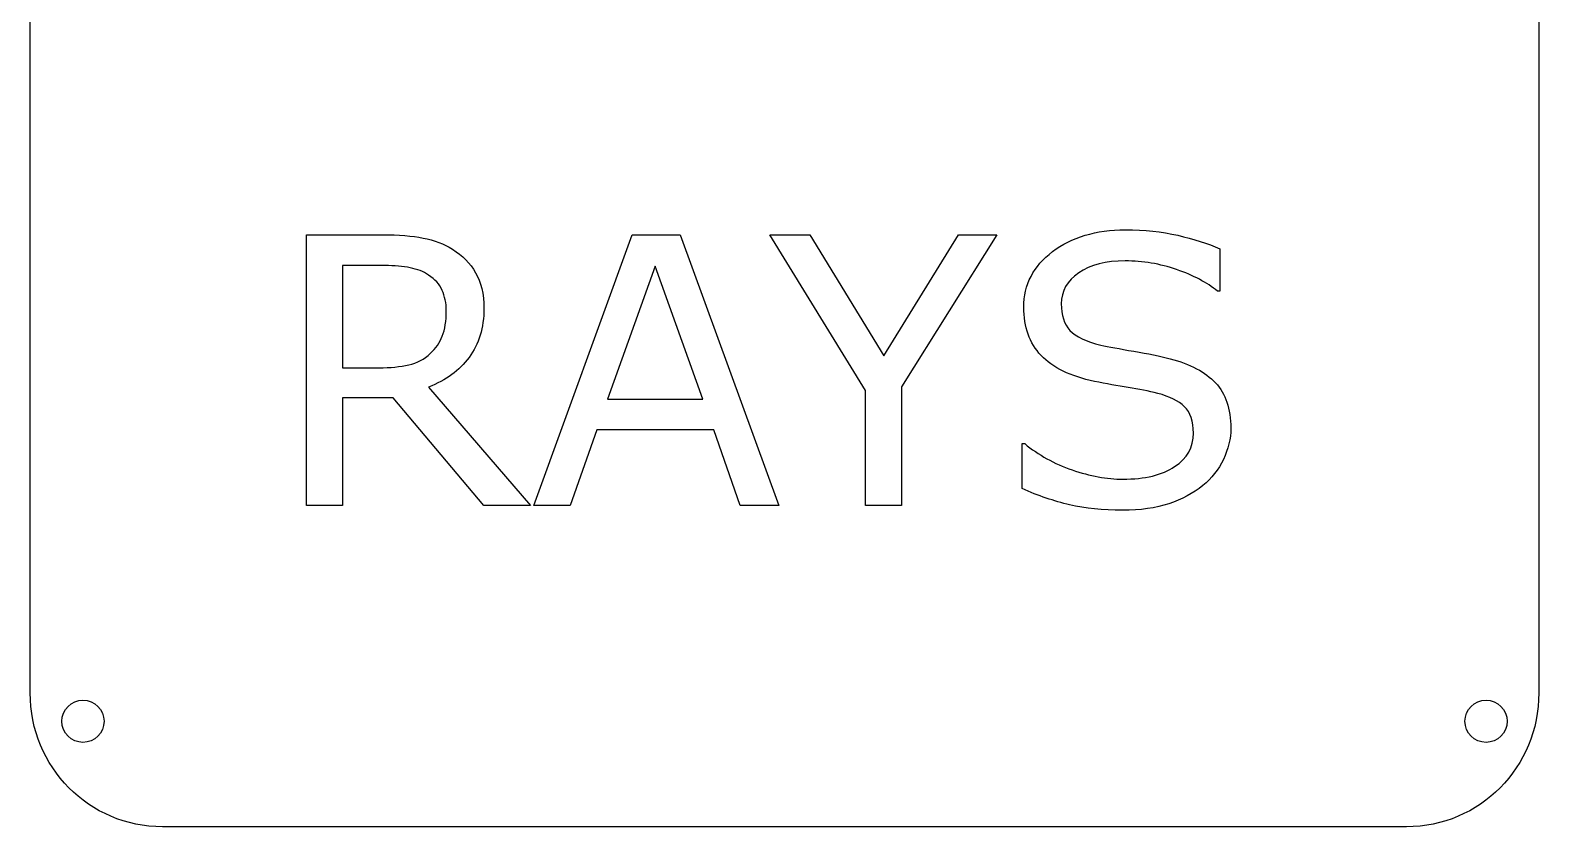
# Model space of a CAD drawing. Extents: x -200 to 143, y 0 to 151.
# Drawn here: x 0 to 143, y 0 to 75.5 of the extents above; entities that cross this region are included whole.
import ezdxf

# ---------------------------------------------------------------- set-up
doc = ezdxf.new("R2010")
doc.units = 0
doc.layers.add('Layer_1', color=7, linetype='CONTINUOUS')

msp = doc.modelspace()

# ---------------------------------------------------------------- linework, layer by layer
at = {"layer": 'Layer_1', "color": 5}
for p, q in [((0.000002, 12.689136), (0.000002, 151.000027)), ((142.999999, 151.000027), (142.999999, 12.689136)), ((6.999995, 10.00001), (6.999995, 10.00001)), ((139.999999, 10.00001), (139.999999, 10.00001)), ((130.456138, 0.00003), (12.543861, 0.00003))]:
    msp.add_line(p, q, dxfattribs=at)
at = {"layer": 'Layer_1', "color": 7}
for p, q in [((26.195612, 30.465088), (26.195612, 56.113822)), ((26.195612, 56.113822), (33.378636, 56.113822)), ((47.727457, 30.465088), (57.063668, 56.113822)), ((57.063668, 56.113822), (61.611193, 56.113822)), ((61.611193, 56.113822), (70.947404, 30.465088)), ((79.181181, 41.351587), (70.12058, 56.113822)), ((70.12058, 56.113822), (73.89296, 56.113822)), ((73.89296, 56.113822), (80.903729, 44.641655)), ((80.903729, 44.641655), (87.983398, 56.113822)), ((91.617974, 56.113822), (82.591825, 41.713323)), ((87.983398, 56.113822), (91.617974, 56.113822)), ((91.617974, 56.113822), (91.617974, 56.113822)), ((112.77086, 54.787462), (112.77086, 50.756699)), ((33.619793, 53.185493), (29.606256, 53.185493)), ((29.606256, 53.185493), (29.606256, 43.504774)), ((59.251302, 53.133815), (54.738227, 40.541991)), ((63.747153, 40.541991), (59.251302, 53.133815)), ((112.77086, 50.756699), (112.529704, 50.756699)), ((39.442003, 48.896347), (39.442003, 48.896347)), ((29.606256, 43.504774), (33.051352, 43.504774)), ((37.771132, 41.678872), (47.4174, 30.465088)), ((82.591825, 41.713323), (82.591825, 30.465088)), ((34.412165, 40.66257), (29.606256, 40.66257)), ((29.606256, 40.66257), (29.606256, 30.465088)), ((42.990453, 30.465088), (34.412165, 40.66257)), ((54.738227, 40.541991), (63.747153, 40.541991)), ((63.747153, 40.541991), (63.747153, 40.541991)), ((79.181181, 30.465088), (79.181181, 41.351587)), ((53.704698, 37.613661), (51.189779, 30.465088)), ((64.797906, 37.613661), (53.704698, 37.613661)), ((67.312827, 30.465088), (64.797906, 37.613661)), ((113.804389, 37.785916), (113.804389, 37.785916)), ((94.029541, 32.049831), (94.029541, 36.32175)), ((94.029541, 36.32175), (94.2707, 36.32175)), ((29.606256, 30.465088), (26.195612, 30.465088)), ((47.4174, 30.465088), (42.990453, 30.465088)), ((47.4174, 30.465088), (47.4174, 30.465088)), ((51.189779, 30.465088), (47.727457, 30.465088)), ((70.947404, 30.465088), (67.312827, 30.465088)), ((70.947404, 30.465088), (70.947404, 30.465088)), ((82.591825, 30.465088), (79.181181, 30.465088))]:
    msp.add_line(p, q, dxfattribs=at)
for points in [[(33.378636, 56.113822), (34.928929, 56.113822), (36.22084, 56.010469), (37.254369, 55.803764)], [(37.254369, 55.803764), (38.287896, 55.608542), (39.218073, 55.252548), (40.044897, 54.735784)], [(96.906198, 54.511852), (98.720614, 55.889891), (101.023085, 56.57891), (103.813612, 56.57891)], [(103.813612, 56.57891), (105.616546, 56.57891), (107.270192, 56.406656), (108.774551, 56.062147)], [(108.774551, 56.062147), (110.278909, 55.717636), (111.611012, 55.292741), (112.77086, 54.787462)], [(40.044897, 54.735784), (40.975072, 54.150119), (41.698541, 53.409424), (42.215305, 52.513699)], [(94.184571, 49.240858), (94.184571, 51.388301), (95.09178, 53.145298), (96.906198, 54.511852)], [(36.014134, 52.978787), (35.336599, 53.116591), (34.538485, 53.185493), (33.619793, 53.185493)], [(37.771132, 52.289767), (37.277335, 52.622793), (36.691669, 52.852467), (36.014134, 52.978787)], [(103.796388, 53.633354), (101.970488, 53.633354), (100.50058, 53.254393), (99.386666, 52.496472)], [(108.671199, 52.80653), (107.086455, 53.357746), (105.461518, 53.633354), (103.796388, 53.633354)], [(39.045819, 50.842828), (38.793178, 51.417009), (38.368282, 51.899322), (37.771132, 52.289767)], [(42.215305, 52.513699), (42.743553, 51.629458), (43.007677, 50.50406), (43.007677, 49.137506)], [(99.386666, 52.496472), (98.284235, 51.738551), (97.733019, 50.762441), (97.733019, 49.56814)], [(112.529704, 50.756699), (111.553593, 51.583522), (110.267425, 52.266799), (108.671199, 52.80653)], [(39.442003, 48.896347), (39.442003, 49.631301), (39.309942, 50.280128), (39.045819, 50.842828)], [(39.063043, 46.502008), (39.315683, 47.133608), (39.442003, 47.931721), (39.442003, 48.896347)], [(43.007677, 49.137506), (43.007677, 47.288638), (42.542589, 45.738344), (41.612413, 44.486625)], [(95.820991, 44.676106), (94.730045, 45.847439), (94.184571, 47.369023), (94.184571, 49.240858)], [(97.733019, 49.56814), (97.733019, 48.500161), (98.008627, 47.661854), (98.559842, 47.053221)], [(37.926162, 44.84836), (38.442926, 45.330674), (38.821886, 45.88189), (39.063043, 46.502008)], [(98.559842, 47.053221), (99.111058, 46.444588), (100.081427, 45.9795), (101.470948, 45.657957)], [(35.87633, 43.780381), (36.680186, 43.975603), (37.363463, 44.331596), (37.926162, 44.84836)], [(41.612413, 44.486625), (40.682239, 43.246392), (39.401812, 42.310474), (37.771132, 41.678872)], [(100.885283, 42.212862), (98.61152, 42.695176), (96.923423, 43.516257), (95.820991, 44.676106)], [(101.470948, 45.657957), (102.205901, 45.497186), (103.250914, 45.301965), (104.605985, 45.072292)], [(104.605985, 45.072292), (105.961056, 44.84262), (107.109421, 44.607205), (108.05108, 44.366048)], [(108.05108, 44.366048), (109.957367, 43.860767), (111.392824, 43.097104), (112.35745, 42.075058)], [(33.051352, 43.504774), (34.130815, 43.504774), (35.072475, 43.596643), (35.87633, 43.780381)], [(104.071995, 41.644421), (103.072917, 41.793709), (102.01068, 41.983189), (100.885283, 42.212862)], [(106.879748, 41.07598), (106.018473, 41.305655), (105.082556, 41.495135), (104.071995, 41.644421)], [(112.35745, 42.075058), (113.322076, 41.053013), (113.804389, 39.623299), (113.804389, 37.785916)], [(109.411894, 39.818522), (108.860678, 40.358254), (108.016629, 40.777406), (106.879748, 41.07598)], [(110.255941, 37.303601), (110.255941, 38.440482), (109.974592, 39.278789), (109.411894, 39.818522)], [(108.481717, 34.134113), (109.664533, 34.926485), (110.255941, 35.982981), (110.255941, 37.303601)], [(113.804389, 37.785916), (113.804389, 36.786838), (113.568974, 35.799243), (113.098145, 34.823133)], [(94.2707, 36.32175), (95.568352, 35.242285), (97.066968, 34.40972), (98.766548, 33.824055)], [(113.098145, 34.823133), (112.6388, 33.847022), (111.989974, 33.020199), (111.151667, 32.342665)], [(98.766548, 33.824055), (100.466129, 33.238389), (102.062358, 32.945556), (103.555232, 32.945556)], [(103.555232, 32.945556), (105.668222, 32.945556), (107.310384, 33.341742), (108.481717, 34.134113)], [(98.525392, 30.516763), (97.055484, 30.861274), (95.556867, 31.372296), (94.029541, 32.049831)], [(111.151667, 32.342665), (110.232975, 31.607711), (109.159254, 31.033528), (107.930504, 30.620116)], [(103.520781, 30), (101.671913, 30), (100.006783, 30.172254), (98.525392, 30.516763)], [(107.930504, 30.620116), (106.713236, 30.206705), (105.243328, 30), (103.520781, 30)]]:
    msp.add_open_spline(points, degree=3, dxfattribs=at)
at = {"layer": 'Layer_1', "color": 5}
for points in [[(12.543861, 0.00003), (5.594563, 0.00003), (0.000002, 5.659375), (0.000002, 12.689136)], [(2.999998, 10.00001), (2.999999, 11.104577), (3.895429, 12.000005), (4.999996, 12.000006)], [(4.999996, 12.000006), (6.104564, 12.000006), (6.999994, 11.104577), (6.999995, 10.00001)], [(142.999999, 12.689136), (142.999999, 5.659375), (137.405435, 0.00003), (130.456138, 0.00003)], [(136.000002, 10.00001), (136.000003, 11.104577), (136.895433, 12.000006), (138.000001, 12.000006)], [(138.000001, 12.000006), (139.104568, 12.000006), (139.999998, 11.104577), (139.999999, 10.00001)], [(4.999996, 8.000014), (3.895429, 8.000014), (2.999999, 8.895442), (2.999998, 10.00001)], [(6.999995, 10.00001), (6.999994, 8.895442), (6.104564, 8.000013), (4.999996, 8.000014)], [(138.000001, 8.000014), (136.895433, 8.000013), (136.000003, 8.895442), (136.000002, 10.00001)], [(139.999999, 10.00001), (139.999998, 8.895442), (139.104568, 8.000013), (138.000001, 8.000014)]]:
    msp.add_open_spline(points, degree=3, dxfattribs=at)

doc.saveas('drawing.dxf')
